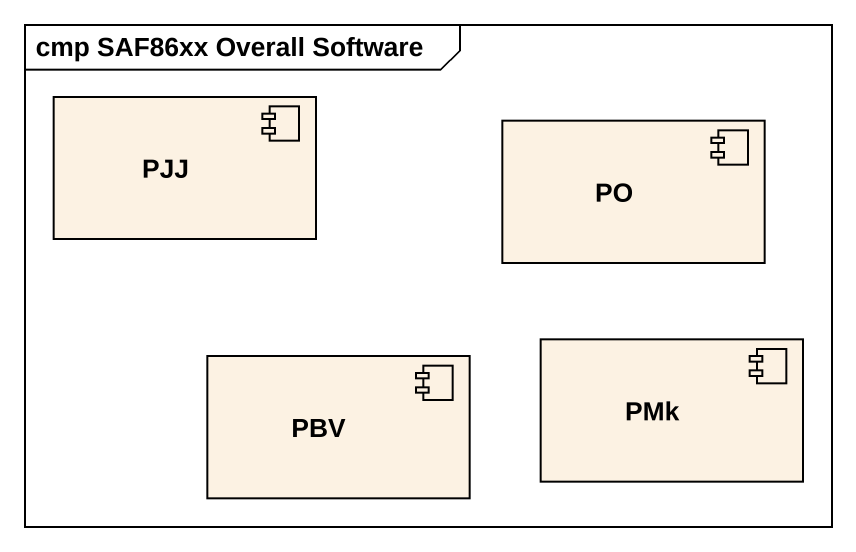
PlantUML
@startuml
mainframe cmp SAF86xx Overall Software
component PJJ
component PO
component PMk
component PBV
@enduml
